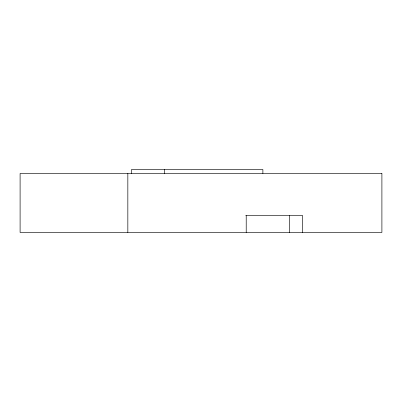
<?xml version="1.0" encoding="UTF-8"?>
<svg xmlns="http://www.w3.org/2000/svg" width="402" height="402" viewBox="0 0 402 402"><rect width="100%" height="100%" fill="white"/><g stroke="black" fill="none" stroke-linecap="round" stroke-linejoin="round"><path stroke-width="0.6" d="M245.682 215.608L302.696 215.608L302.696 232.462M289.611 215.608L289.611 232.462M262.883 173.473L262.883 169.538L131.444 169.538L131.444 173.473M246.215 215.608L246.215 232.462M164.483 169.538L164.483 173.473M127.836 173.473L127.836 232.462M381.9 173.473L20.1 173.473L20.1 232.462L381.9 232.462L381.9 173.473"/></g></svg>
